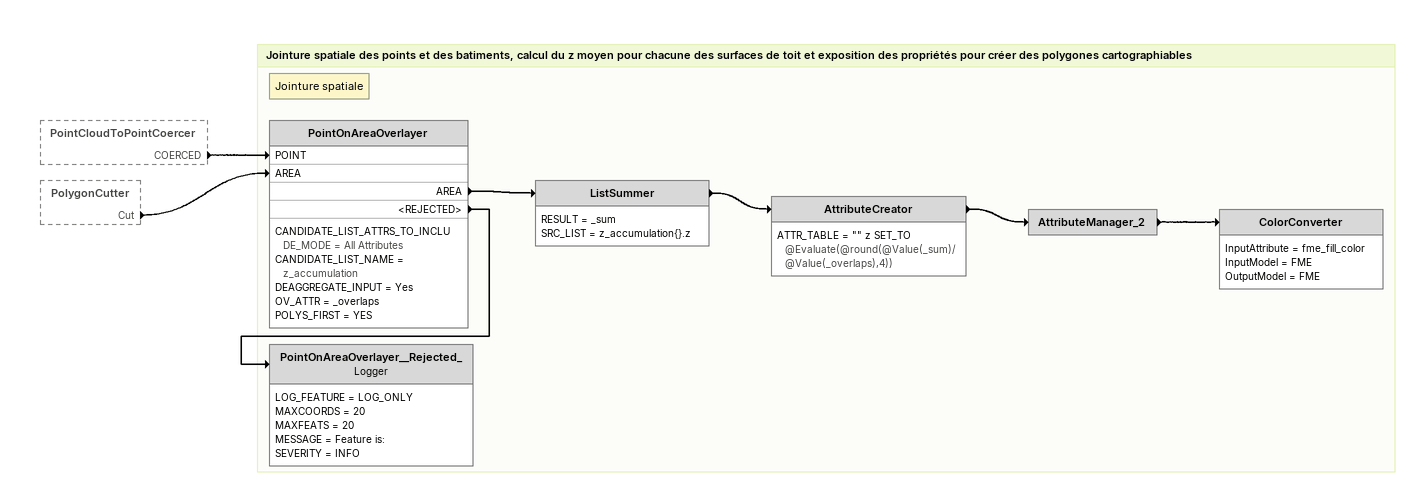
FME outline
PointCloudToPointCoercer [outside]
    COERCED -> PointOnAreaOverlayer [POINT]
PolygonCutter [outside]
    Cut -> PointOnAreaOverlayer [AREA]

Bookmark: Jointure spatiale des points et des batiments, calcul du z moyen pour chacune des surfaces de toit et exposition des propriétés pour créer des polygones cartographiables
Note: Jointure spatiale
PointOnAreaOverlayer
    CANDIDATE_LIST_ATTRS_TO_INCLUDE_MODE = All Attributes
    CANDIDATE_LIST_NAME = z_accumulation
    DEAGGREGATE_INPUT = Yes
    OV_ATTR = _overlaps
    POLYS_FIRST = YES
    AREA -> ListSummer
    <REJECTED> -> PointOnAreaOverlayer__Rejected_
ListSummer
    RESULT = _sum
    SRC_LIST = z_accumulation{}.z
    -> AttributeCreator
AttributeCreator
    ATTR_TABLE = "" z SET_TO @Evaluate(@round(@Value(_sum)/@Value(_overlaps),4))
    -> AttributeManager_2
AttributeManager_2
    -> ColorConverter
ColorConverter
    InputAttribute = fme_fill_color
    InputModel = FME
    OutputModel = FME
PointOnAreaOverlayer__Rejected_: Logger
    LOG_FEATURE = LOG_ONLY
    MAXCOORDS = 20
    MAXFEATS = 20
    MESSAGE = Feature is:
    SEVERITY = INFO
